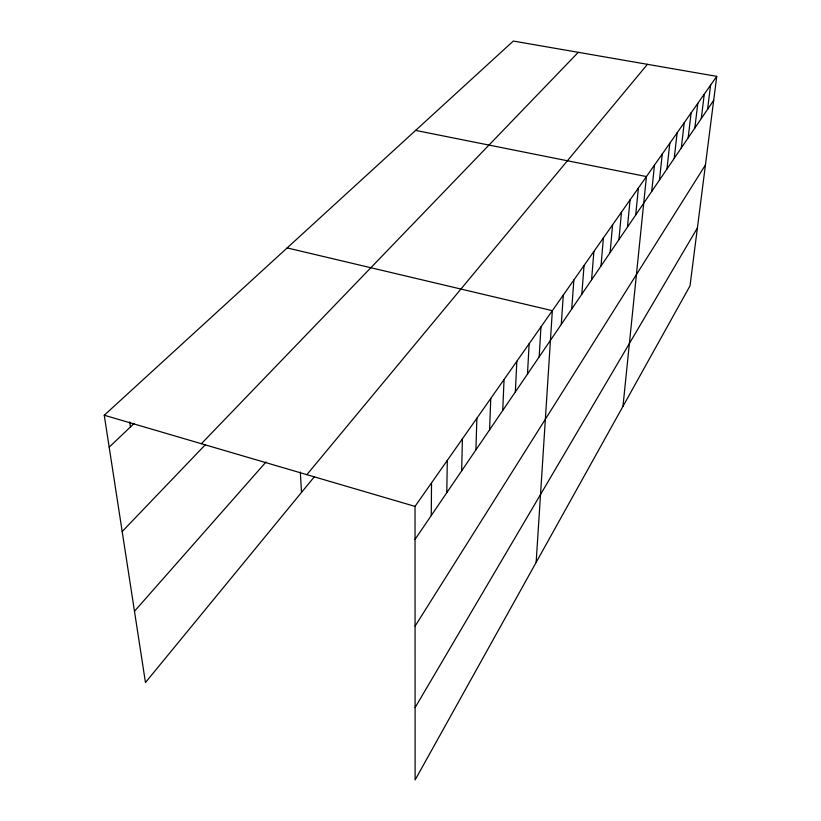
<?xml version="1.0" encoding="UTF-8"?>
<svg xmlns="http://www.w3.org/2000/svg" width="821" height="821" viewBox="0 0 821 821"><rect width="100%" height="100%" fill="white"/><g stroke="black" fill="none" stroke-linecap="round" stroke-linejoin="round"><path stroke-width="1.23" d="M431.261 515.537L431.528 482.861M446.788 492.703L447.301 460.376M461.659 470.844L462.408 438.845M475.913 449.887L476.878 418.228M489.593 429.773L490.753 398.462M502.729 410.469L504.063 379.487M515.352 391.904L516.84 361.261M527.493 374.058L529.135 343.742M539.171 356.889L540.957 326.902M536.154 562.395L552.338 310.677L287.155 247.921M561.277 324.387L563.298 295.057M571.734 309.014L573.869 279.992M581.832 294.164L584.059 265.46M591.582 279.828L593.901 251.442M601.003 265.983L603.404 237.895M610.116 252.591L612.589 224.8M618.931 239.629L621.476 212.146M627.46 227.099L630.066 199.893M635.721 214.948L638.379 188.04M622.975 406.333L646.435 176.556L415.621 130.406M651.71 191.437L654.481 165.093M659.448 180.056L662.27 153.999M666.96 169.023L669.813 143.244M674.236 158.32L677.13 132.817M681.297 147.944L684.232 122.698M688.152 137.856L691.118 112.877M694.812 128.076L697.799 103.354M701.278 118.563L704.295 94.097M707.569 109.316L710.606 85.097M716.743 76.353L690.02 285.821L415.118 779.95L415.026 506.393L716.743 76.353L513.31 41.05L104.257 415.231L145.461 682.528L314.505 476.591M415.098 707.61L697.398 227.951M415.067 626.146L705.434 164.98M415.036 539.397L713.685 100.326M306.88 474.661L647.43 64.325M134.48 611.265L266.025 461.977M122.185 531.526L205.147 444.931M201.371 443.72L578.292 52.328M109.183 447.168L134.162 423.441M104.257 415.231L415.026 506.393M129.728 421.912L130.447 426.971M300.332 472.075L301.523 492.405"/></g></svg>
